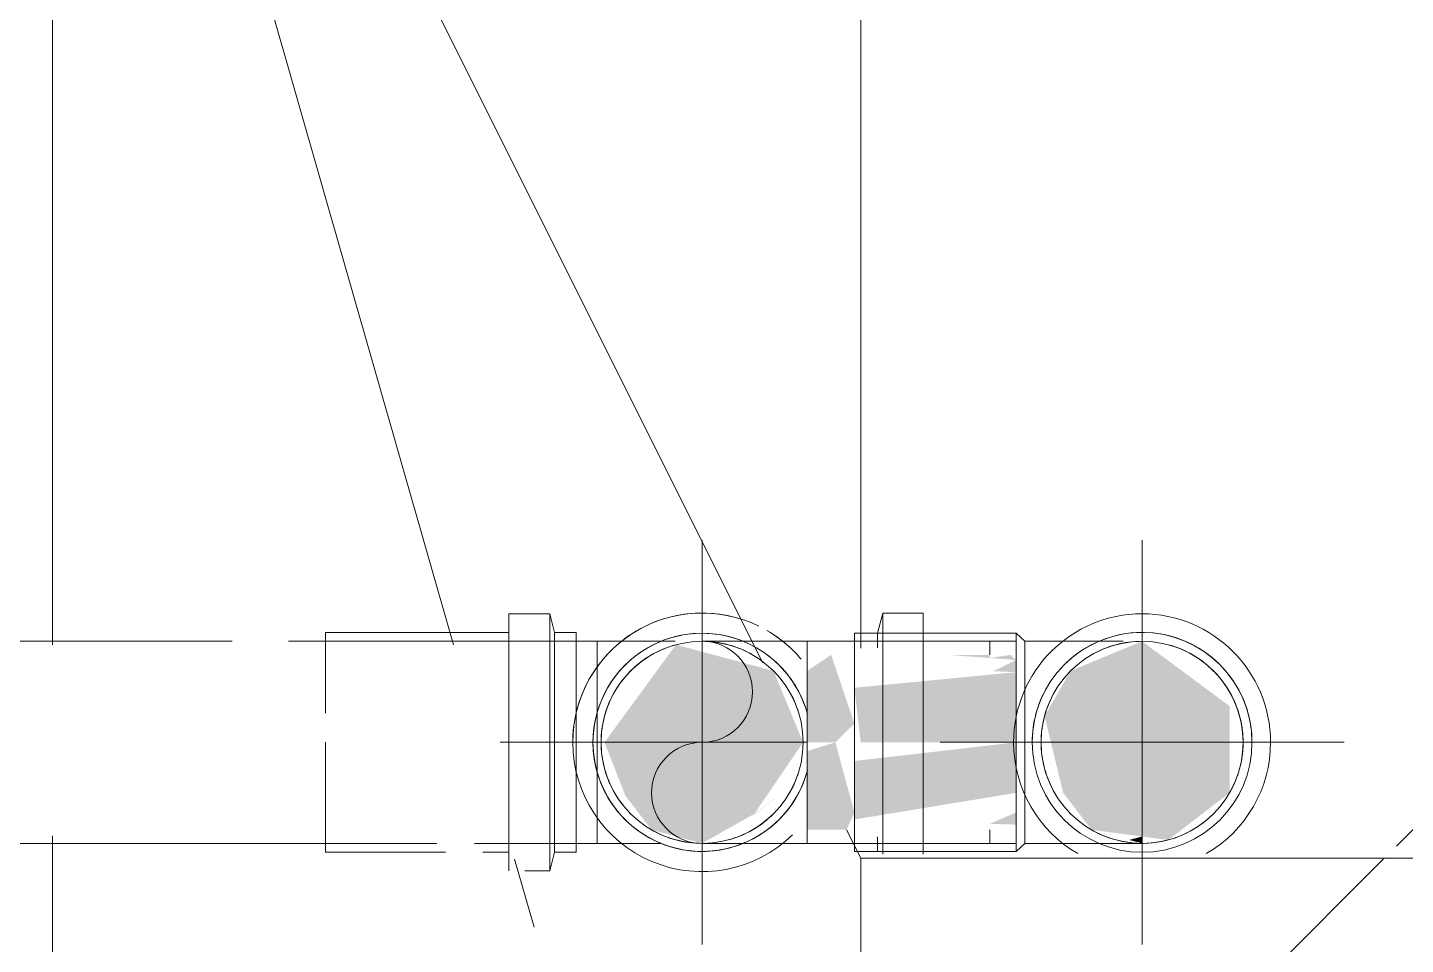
# Model space of a CAD drawing. Header units: metres. Extents: x 1 to 114, y -6 to 62.
# Drawn here: x 59.4067 to 59.7477, y 0.2787 to 0.5056 of the extents above; entities that cross this region are included whole.
import ezdxf

# ---------------------------------------------------------------- set-up
doc = ezdxf.new("R2010")
doc.units = ezdxf.units.M
for name, color, linetype, lineweight in [('A-COLS', 7, 'Continuous', 5), ('A-DETL-GENF', 7, 'Continuous', 5), ('ARQ-PAR', 7, 'Continuous', 5), ('KIRYA - PISO', 7, 'Continuous', 5), ('M-PIPE-PATT', 7, 'Continuous', 5), ('P-PIPE', 7, 'Continuous', 5), ('P-PIPE-CNTR', 7, 'Continuous', 5), ('S-BEAM', 7, 'Continuous', 5), ('S-FNDN', 7, 'Continuous', 5)]:
    doc.layers.add(name, color=color, linetype=linetype, lineweight=lineweight)
doc.layers.add('ARQ_1100_BASE_TÉRREO_GARAGEM_dwg', color=7, linetype='Continuous', lineweight=5, true_color=0x767676)
pattern_1 = [(0, (-4539.02, -1079.475), (0, 0.635), []), (90, (-4539.02, -1079.475), (-0.635, 4e-17), [])]
pattern_2 = [(45, (18.43023, 0), (-0.1767767, 0.1767767), [])]

# ---------------------------------------------------------------- blocks, each defined once
blk = doc.blocks.new('IFC_ifc-1-PLANTA BAIXA GERAL')
at = {"layer": 'A-COLS', "lineweight": 9}
for p, q in [((41.33262, 0.3), (41.18262, 0.3)), ((41.18262, 0.3), (41.18262, 0))]:
    blk.add_line(p, q, dxfattribs=at)
at = {"layer": 'S-BEAM', "lineweight": 9}
blk.add_line((41.18262, 2.28265), (41.18262, 0.35196), dxfattribs=at)
at = {"layer": 'S-FNDN', "lineweight": 9}
for p, q in [((40.98262, 0.62863), (40.98262, 0.35284)), ((40.98262, 0.35284), (40.98262, 0.62863)), ((41.0187, 0.57373), (41.08181, 0.35284)), ((41.04823, 0.56877), (41.15843, 0.34837)), ((41.1791, 0.30704), (41.18262, 0.3)), ((40.98262, 0.30554), (40.98262, 0.2)), ((40.98262, 0.2), (40.98262, 0.30554)), ((41.09695, 0.29982), (41.10178, 0.28293))]:
    blk.add_line(p, q, dxfattribs=at)
blk = doc.blocks.new('Joelho 45_90 - Serie Normal - Esgoto - MEP - Tigre - Standard-4204338-PLANTA BAIXA GERAL')
at = {"layer": 'P-PIPE'}
for p, q in [((41.11736, 0.35369), (41.11216, 0.35369)), ((41.11216, 0.35369), (41.11216, 0.32869)), ((41.11736, 0.32869), (41.11736, 0.35369)), ((41.11736, 0.35369), (41.11736, 0.32869)), ((41.11216, 0.32869), (41.11216, 0.30369)), ((41.11736, 0.30369), (41.11736, 0.32869)), ((41.11736, 0.32869), (41.11736, 0.30369)), ((41.11216, 0.30369), (41.11736, 0.30369))]:
    blk.add_line(p, q, dxfattribs=at)
at = {"layer": 'P-PIPE', "flags": 128}
for points in [[(41.11736, 0.35369), (41.1184, 0.35369), (41.11944, 0.35369), (41.12047, 0.35369), (41.1215, 0.35369), (41.12253, 0.35369), (41.12354, 0.35369), (41.12455, 0.35369), (41.12554, 0.35369), (41.12652, 0.35369), (41.12749, 0.35369), (41.12844, 0.35369), (41.12937, 0.35369), (41.13028, 0.35369), (41.13117, 0.35369), (41.13204, 0.35369), (41.13289, 0.35369), (41.13371, 0.35369), (41.13451, 0.35369), (41.13527, 0.35369), (41.13601, 0.35369), (41.13672, 0.35369)], [(41.15027, 0.35272), (41.15123, 0.35242), (41.15217, 0.35209), (41.1531, 0.35172), (41.15401, 0.35131), (41.15491, 0.35087)], [(41.16639, 0.31896), (41.16598, 0.31804), (41.16554, 0.31715)], [(41.15929, 0.30942), (41.15851, 0.3088), (41.1577, 0.30821), (41.15687, 0.30765), (41.15602, 0.30713), (41.15515, 0.30664), (41.15425, 0.30619), (41.15335, 0.30577), (41.15242, 0.30539)], [(41.13311, 0.30369), (41.13227, 0.30369), (41.13141, 0.30369), (41.13052, 0.30369), (41.12962, 0.30369), (41.12869, 0.30369), (41.12775, 0.30369), (41.12678, 0.30369), (41.12581, 0.30369), (41.12482, 0.30369), (41.12381, 0.30369), (41.1228, 0.30369), (41.12178, 0.30369), (41.12075, 0.30369), (41.11972, 0.30369), (41.11868, 0.30369), (41.11764, 0.30369), (41.11736, 0.30369)]]:
    blk.add_lwpolyline(points, dxfattribs=at)
at = {"layer": 'P-PIPE'}
for radius, start, end in [(0.032, 75, 180), (0.032, 64.0387, 180), (0.027, 60, 180), (0.027, 60, 180), (0.027, 60, 180), (0.032, 45, 60), (0.032, 40, 60), (0.025, 105, 135), (0.025, 105, 135), (0.025, 60, 90), (0.025, 60, 90), (0.025, 120, 180), (0.027, 18, 54), (0.027, 20, 40), (0.025, 150, 180), (0.025, 150, 180), (0.025, 15, 30), (0.025, 15, 30), (0.027, 15, 30), (0.027, 15, 30), (0.032, 180, 314.398), (0.027, 180, 225), (0.027, 180, 320), (0.027, 180, 320), (0.027, 180, 225), (0.025, 180, 210), (0.025, 180, 210), (0.027, 240, 345), (0.027, 240, 345), (0.025, 330, 345), (0.025, 330, 345), (0.025, 200, 220), (0.027, 321.9973, 340), (0.025, 285, 315), (0.025, 285, 315), (0.025, 240, 270), (0.025, 240, 260), (0.025, 240, 270)]:
    blk.add_arc((41.14336, 0.32869), radius, start, end, dxfattribs=at)
blk = doc.blocks.new('Joelho 45_90 - Serie Normal - Esgoto - MEP - Tigre - Standard-4204229-PLANTA BAIXA GERAL')
at = {"layer": 'P-PIPE', "true_color": 0xe06060}
h = blk.add_hatch(color=13, dxfattribs=at)
h.paths.add_polyline_path([(41.17636, 0.32869), (41.18106, 0.33331), (41.17531, 0.35034), (41.16936, 0.34637), (41.16936, 0.32869)])
h.paths.add_polyline_path([(41.21456, 0.34955), (41.21456, 0.35034), (41.20405, 0.35034)])
blk.add_hatch(color=13, dxfattribs=at).paths.add_polyline_path([(41.1791, 0.30704), (41.18106, 0.31133), (41.17636, 0.32869), (41.16936, 0.32651), (41.16936, 0.30704), (41.17742, 0.30704)])
at = {"layer": 'P-PIPE'}
for p, q in [((41.21456, 0.35369), (41.16936, 0.35369)), ((41.16936, 0.35369), (41.16936, 0.32869)), ((41.16936, 0.32869), (41.16936, 0.35369)), ((41.21456, 0.35034), (41.21456, 0.35369)), ((41.16936, 0.32869), (41.16936, 0.30369)), ((41.16936, 0.30369), (41.16936, 0.32869)), ((41.21456, 0.30369), (41.21456, 0.30704)), ((41.16936, 0.30369), (41.21456, 0.30369))]:
    blk.add_line(p, q, dxfattribs=at)
at = {"layer": 'P-PIPE', "flags": 128}
for points in [[(41.16936, 0.35369), (41.16832, 0.35369), (41.16728, 0.35369), (41.16625, 0.35369), (41.16522, 0.35369), (41.1642, 0.35369), (41.16318, 0.35369), (41.16218, 0.35369), (41.16118, 0.35369), (41.1602, 0.35369), (41.15924, 0.35369), (41.15829, 0.35369), (41.15736, 0.35369), (41.15644, 0.35369), (41.15555, 0.35369), (41.15468, 0.35369), (41.15384, 0.35369), (41.15301, 0.35369), (41.15222, 0.35369), (41.15145, 0.35369), (41.15071, 0.35369), (41.15, 0.35369), (41.14932, 0.35369), (41.14868, 0.35369), (41.14806, 0.35369), (41.14748, 0.35369), (41.14694, 0.35369), (41.14643, 0.35369), (41.14596, 0.35369), (41.14553, 0.35369), (41.14513, 0.35369), (41.14477, 0.35369), (41.14445, 0.35369), (41.14418, 0.35369), (41.14394, 0.35369), (41.14374, 0.35369), (41.14358, 0.35369), (41.14347, 0.35369), (41.1434, 0.35369), (41.14336, 0.35369)], [(41.14336, 0.30369), (41.14338, 0.30369), (41.14345, 0.30369), (41.14355, 0.30369), (41.14369, 0.30369), (41.14388, 0.30369), (41.14411, 0.30369), (41.14437, 0.30369), (41.14468, 0.30369), (41.14503, 0.30369), (41.14541, 0.30369), (41.14584, 0.30369), (41.1463, 0.30369), (41.1468, 0.30369), (41.14733, 0.30369), (41.1479, 0.30369), (41.14851, 0.30369), (41.14915, 0.30369), (41.14982, 0.30369), (41.15052, 0.30369), (41.15125, 0.30369), (41.15201, 0.30369), (41.1528, 0.30369), (41.15361, 0.30369), (41.15445, 0.30369), (41.15531, 0.30369), (41.1562, 0.30369), (41.15711, 0.30369), (41.15803, 0.30369), (41.15898, 0.30369), (41.15994, 0.30369), (41.16092, 0.30369), (41.16191, 0.30369), (41.16291, 0.30369), (41.16392, 0.30369), (41.16494, 0.30369), (41.16597, 0.30369), (41.167, 0.30369), (41.16804, 0.30369), (41.16908, 0.30369), (41.16936, 0.30369)]]:
    blk.add_lwpolyline(points, dxfattribs=at)
at = {"layer": 'P-PIPE'}
for radius, start, end in [(0.032, 75, 180), (0.027, 60, 180), (0.027, 20, 180), (0.027, 60, 180), (0.032, 45, 60), (0.032, 40, 60), (0.025, 360, 180), (0.025, 360, 180), (0.025, 105, 135), (0.025, 60, 90), (0.027, 18, 54), (0.025, 150, 180), (0.025, 15, 30), (0.027, 15, 30), (0.027, 15, 30), (0.027, 180, 225), (0.027, 180, 340), (0.027, 180, 225), (0.027, 180, 320), (0.025, 180, 210), (0.025, 180, 360), (0.025, 180, 0), (0.027, 240, 345), (0.027, 240, 345), (0.025, 330, 345), (0.027, 322.014, 340), (0.025, 285, 315), (0.025, 240, 270)]:
    blk.add_arc((41.14336, 0.32869), radius, start, end, dxfattribs=at)
blk = doc.blocks.new('Joelho 45_90 - Serie Normal - Esgoto - MEP - Tigre - Standard-V21-PLANTA BAIXA GERAL')
at = {"layer": 'P-PIPE', "true_color": 0xe06060}
h = blk.add_hatch(color=13, dxfattribs=at)
h.paths.add_polyline_path([(41.22106, 0.34605), (41.22106, 0.34906), (41.21545, 0.34629)])
h.paths.add_polyline_path([(41.22106, 0.34906), (41.21975, 0.35034), (41.21456, 0.34955)])
for points in [[(41.22106, 0.32869), (41.22106, 0.34605), (41.18106, 0.34219), (41.18262, 0.32869), (41.21456, 0.32869)], [(41.18106, 0.3096), (41.22106, 0.31619), (41.22106, 0.32869), (41.18106, 0.32407), (41.18106, 0.31101)], [(41.22106, 0.30832), (41.22106, 0.31133), (41.21456, 0.30853)], [(41.25226, 0.30369), (41.25226, 0.30539), (41.24908, 0.30454)]]:
    blk.add_hatch(color=13, dxfattribs=at).paths.add_polyline_path(points)
at = {"layer": 'P-PIPE'}
for p, q in [((41.18806, 0.36069), (41.18676, 0.35569)), ((41.19806, 0.36069), (41.18806, 0.36069)), ((41.18806, 0.32869), (41.18806, 0.36069)), ((41.19806, 0.32869), (41.19806, 0.36069)), ((41.22106, 0.35569), (41.18106, 0.35569)), ((41.18106, 0.35569), (41.18106, 0.32869)), ((41.18676, 0.35569), (41.18676, 0.35207)), ((41.19806, 0.35569), (41.19806, 0.34778)), ((41.22326, 0.35369), (41.22106, 0.35569)), ((41.22106, 0.35569), (41.22106, 0.32869)), ((41.18106, 0.35284), (41.18106, 0.35369)), ((41.22106, 0.35034), (41.22106, 0.35369)), ((41.22626, 0.35369), (41.22326, 0.35369)), ((41.22326, 0.35369), (41.22326, 0.32869)), ((41.19806, 0.33568), (41.19806, 0.32869)), ((41.18106, 0.32869), (41.18106, 0.30169)), ((41.18806, 0.30098), (41.18806, 0.32869)), ((41.19806, 0.32869), (41.19806, 0.32269)), ((41.19806, 0.30098), (41.19806, 0.32869)), ((41.22106, 0.32869), (41.22106, 0.30169)), ((41.22326, 0.32869), (41.22326, 0.30369)), ((41.19806, 0.3096), (41.19806, 0.30169)), ((41.22106, 0.30369), (41.22106, 0.30704)), ((41.18106, 0.30369), (41.18106, 0.30454)), ((41.18676, 0.30531), (41.18676, 0.30169)), ((41.19806, 0.30098), (41.19806, 0.30606)), ((41.22106, 0.30169), (41.22326, 0.30369)), ((41.22326, 0.30369), (41.22626, 0.30369)), ((41.18106, 0.30169), (41.22106, 0.30169))]:
    blk.add_line(p, q, dxfattribs=at)
at = {"layer": 'P-PIPE', "flags": 128}
for points in [[(41.22626, 0.35369), (41.2273, 0.35369), (41.22833, 0.35369), (41.22937, 0.35369), (41.2304, 0.35369), (41.23142, 0.35369), (41.23244, 0.35369), (41.23344, 0.35369), (41.23443, 0.35369), (41.23541, 0.35369), (41.23638, 0.35369), (41.23733, 0.35369), (41.23826, 0.35369), (41.23917, 0.35369), (41.24007, 0.35369), (41.24094, 0.35369), (41.24178, 0.35369), (41.2426, 0.35369), (41.2434, 0.35369), (41.24417, 0.35369), (41.24491, 0.35369), (41.24562, 0.35369), (41.24629, 0.35369), (41.24694, 0.35369), (41.24755, 0.35369)], [(41.26199, 0.35172), (41.2629, 0.35131), (41.2638, 0.35087), (41.26468, 0.35039), (41.26554, 0.34987), (41.26637, 0.34932), (41.26719, 0.34874), (41.26798, 0.34813), (41.26874, 0.34749), (41.26948, 0.34681), (41.27019, 0.34611), (41.27087, 0.34538), (41.27152, 0.34462), (41.27215, 0.34384), (41.27274, 0.34303), (41.27329, 0.3422), (41.27382, 0.34135), (41.2743, 0.34047), (41.27476, 0.33958), (41.27518, 0.33867), (41.27556, 0.33775)], [(41.27647, 0.3349), (41.2767, 0.33392), (41.27689, 0.33294), (41.27704, 0.33195), (41.27715, 0.33096), (41.27722, 0.32996), (41.27725, 0.32896), (41.27726, 0.32869)], [(41.27726, 0.32869), (41.27724, 0.32769), (41.27718, 0.32669), (41.27708, 0.3257), (41.27694, 0.32471), (41.27676, 0.32372), (41.27654, 0.32275)], [(41.26967, 0.31076), (41.26894, 0.31007), (41.26818, 0.30942), (41.2674, 0.3088), (41.26659, 0.30821), (41.26576, 0.30765)], [(41.25226, 0.30369), (41.25223, 0.30369), (41.25217, 0.30369), (41.25207, 0.30369), (41.25192, 0.30369), (41.25174, 0.30369), (41.25151, 0.30369), (41.25124, 0.30369), (41.25094, 0.30369), (41.25059, 0.30369), (41.2502, 0.30369), (41.24978, 0.30369), (41.24932, 0.30369), (41.24882, 0.30369), (41.24828, 0.30369), (41.24771, 0.30369), (41.24711, 0.30369), (41.24647, 0.30369), (41.2458, 0.30369), (41.2451, 0.30369), (41.24437, 0.30369), (41.24361, 0.30369), (41.24282, 0.30369), (41.24201, 0.30369), (41.24117, 0.30369), (41.2403, 0.30369), (41.23942, 0.30369), (41.23851, 0.30369), (41.23758, 0.30369), (41.23664, 0.30369), (41.23568, 0.30369), (41.2347, 0.30369), (41.23371, 0.30369), (41.23271, 0.30369), (41.2317, 0.30369), (41.23067, 0.30369), (41.22965, 0.30369), (41.22861, 0.30369), (41.22758, 0.30369), (41.22654, 0.30369), (41.22626, 0.30369)], [(41.25846, 0.30447), (41.25749, 0.30424), (41.2565, 0.30405), (41.25552, 0.3039), (41.25452, 0.30379), (41.25353, 0.30372), (41.25253, 0.30369), (41.25226, 0.30369)]]:
    blk.add_lwpolyline(points, dxfattribs=at)
at = {"layer": 'P-PIPE'}
for start, end in [(90, 120), (90, 120), (90, 120), (60, 75), (360, 75), (60, 75), (150, 180), (150, 180), (150, 180), (0, 30), (360, 30), (180, 210), (180, 210), (180, 210), (330, 0), (330, 360), (330, 360), (240, 300), (240, 300), (240, 300)]:
    blk.add_arc((41.25226, 0.32869), 0.025, start, end, dxfattribs=at)
blk = doc.blocks.new('Luva Simples para Conexão - Serie Normal - Esgoto - MEP - Tigre - Standard-V22-PLANTA BAIXA GERAL')
at = {"layer": 'P-PIPE'}
for radius, start, end in [(0.0318, 360, 180), (0.0318, 360, 180), (0.0272, 0, 180), (0.0272, 0, 135), (0.0272, 360, 135), (0.0272, 0, 135), (0.025, 90, 120), (0.025, 90, 120), (0.025, 0, 75), (0.025, 360, 75), (0.0272, 150, 180), (0.0272, 150, 180), (0.0272, 150, 180), (0.025, 150, 180), (0.025, 150, 180), (0.0318, 180, 240), (0.0318, 180, 240), (0.0272, 180, 0), (0.0272, 180, 360), (0.0272, 180, 0), (0.0272, 180, 0), (0.025, 180, 210), (0.025, 180, 210), (0.0318, 300, 360), (0.0318, 300, 360), (0.025, 330, 0), (0.025, 330, 360), (0.025, 240, 300), (0.025, 240, 300)]:
    blk.add_arc((41.25226, 0.32869), radius, start, end, dxfattribs=at)
blk = doc.blocks.new('Luva Simples para Conexão - Serie Normal - Esgoto - MEP - Tigre - Standard-V23-PLANTA BAIXA GERAL')
at = {"layer": 'P-PIPE'}
for p, q in [((41.10566, 0.36049), (41.09556, 0.36049)), ((41.09556, 0.36049), (41.09556, 0.32869)), ((41.10686, 0.35589), (41.10566, 0.36049)), ((41.10566, 0.36049), (41.10566, 0.32869)), ((41.09556, 0.35589), (41.05016, 0.35589)), ((41.05016, 0.35589), (41.05016, 0.33589)), ((41.09556, 0.32869), (41.09556, 0.35589)), ((41.11216, 0.35589), (41.10686, 0.35589)), ((41.10686, 0.32869), (41.10686, 0.35589)), ((41.11216, 0.32869), (41.11216, 0.35589)), ((41.05016, 0.35284), (41.05016, 0.35369)), ((41.11216, 0.35369), (41.11216, 0.32869)), ((41.05016, 0.32869), (41.05016, 0.30149)), ((41.09556, 0.32869), (41.09556, 0.29689)), ((41.09556, 0.30149), (41.09556, 0.32869)), ((41.10566, 0.32869), (41.10566, 0.29689)), ((41.10686, 0.30149), (41.10686, 0.32869)), ((41.11216, 0.30149), (41.11216, 0.32869)), ((41.11216, 0.32869), (41.11216, 0.30369)), ((41.05016, 0.30369), (41.05016, 0.30454)), ((41.05016, 0.30149), (41.0799, 0.30149)), ((41.08908, 0.30149), (41.09552, 0.30149)), ((41.10566, 0.29689), (41.10686, 0.30149)), ((41.10686, 0.30149), (41.11216, 0.30149)), ((41.09947, 0.29689), (41.10566, 0.29689))]:
    blk.add_line(p, q, dxfattribs=at)
blk = doc.blocks.new('ARQ_1100_BASE_TÉRREO_GARAGEM_dwg-4178582-PLANTA BAIXA GERAL')
at = {"layer": 'KIRYA - PISO', "true_color": 0xaaaaaa}
h = blk.add_hatch(dxfattribs=at)
h.set_pattern_fill('FP_5', color=253, style=0, pattern_type=2)
h.set_pattern_definition(pattern_1)
h.paths.add_polyline_path([(40.75533, 0.2), (40.98262, 0.2), (40.98262, 0.30369), (40.78653, 0.30704), (40.78653, 0.35369), (40.98262, 0.35369), (40.98262, 0.73356), (41.01262, 0.73356), (41.01262, 1.14472), (40.78033, 1.13999), (40.78033, 0.75921), (40.78033, 0.75518), (40.77601, 0.35989), (40.73033, 0.35989), (40.73033, 1.14673), (39.68262, 1.14673), (39.68262, 0.7), (39.88262, 0.7), (39.88262, 0.2), (40.75461, 0.2)])
h.paths.add_polyline_path([(41.17647, 0.7), (41.18262, 0.7), (41.18262, 0.76604), (41.16516, 0.75922), (41.12516, 0.75922), (41.12519, 0.80643), (41.12519, 0.80628), (41.18262, 0.80628), (41.18262, 1.14673), (41.05262, 1.14472), (41.05262, 0.73356), (41.08512, 0.73106), (41.08512, 0.7), (41.16516, 0.7)])
h.paths.add_polyline_path([(41.04133, 0.72147), (41.03779, 0.72465), (41.03836, 0.72147)])
h.paths.add_polyline_path([(40.29027, 1.15673), (40.73033, 1.15673), (40.72773, 1.32421), (40.68836, 1.33477), (40.64665, 1.3556), (40.59431, 1.39858), (40.57253, 1.42925), (40.55964, 1.4538), (40.54896, 1.4971), (40.54897, 1.54172), (40.55963, 1.58501), (40.59517, 1.64122), (40.62601, 1.66899), (40.66431, 1.68993), (40.68833, 1.69904), (40.73033, 1.70414), (40.73368, 1.80272), (40.78033, 1.80272), (40.78033, 1.70442), (40.83377, 1.70442), (40.83079, 1.86), (40.78125, 1.81536), (40.752, 1.84951), (40.80249, 1.9), (40.73262, 1.9), (40.73262, 2.7), (39.84761, 2.7), (39.84759, 2.10015), (39.80759, 2.10015), (39.80759, 2.7), (39.68262, 2.7), (39.68262, 1.15673), (39.93361, 1.15673)])
h.paths.add_polyline_path([(41.08787, 1.15673), (41.18262, 1.15673), (41.18262, 1.9), (41.17404, 1.9), (41.16995, 1.22353), (41.13404, 1.22377), (41.12959, 1.30013), (41.06919, 1.30321), (41.05762, 1.30794), (41.0583, 1.25522), (41.08787, 1.25522), (41.08787, 1.21729), (41.13024, 1.21412), (41.12709, 1.18265), (41.08787, 1.18265), (41.08787, 1.17497)])
h.paths.add_polyline_path([(40.97737, 1.15673), (40.97737, 1.25522), (41.00762, 1.25897), (41.00762, 1.31397), (40.78033, 1.31397), (40.78033, 1.15673)])
h.paths.add_polyline_path([(41.07592, 1.15673), (41.07486, 1.15997), (41.07548, 1.15673)])
h.paths.add_polyline_path([(40.98761, 1.15673), (40.99063, 1.16046), (40.9883, 1.15774)])
h.paths.add_polyline_path([(40.98862, 1.2233), (40.98735, 1.23115), (40.98843, 1.2243)])
h.paths.add_polyline_path([(40.99565, 1.23284), (40.99758, 1.23587), (40.99353, 1.23571)])
h.paths.add_polyline_path([(41.00752, 1.24319), (40.99973, 1.24527), (41.00724, 1.24326)])
h.paths.add_polyline_path([(40.66171, 1.34051), (40.62706, 1.36617), (40.64665, 1.35207), (40.65996, 1.34186)])
h.paths.add_polyline_path([(41.0336, 1.68597), (41.05741, 1.68805), (41.0822, 1.69953), (41.10544, 1.69981), (41.13404, 1.70444), (41.12959, 1.9), (40.93249, 1.9), (40.92952, 1.78915), (40.92472, 1.78913), (40.92472, 1.70443), (40.93946, 1.70713), (40.97095, 1.7348), (41.00833, 1.70444), (41.03569, 1.70444), (41.0336, 1.69104)])
h.paths.add_polyline_path([(40.94171, 1.71143), (40.92472, 1.74639), (40.93187, 1.77143), (40.96256, 1.73213), (40.94214, 1.71187)])
h = blk.add_hatch(dxfattribs=at)
h.set_pattern_fill('FP_5', color=253, style=0, pattern_type=2)
h.set_pattern_definition(pattern_1)
h.paths.add_polyline_path([(40.98262, 0.30369), (41.11216, 0.30946), (41.11216, 0.35369), (40.78653, 0.35034), (40.78653, 0.30369), (40.83551, 0.30369)])
h.paths.add_polyline_path([(40.80313, 0.30513), (40.80313, 0.35225), (40.84853, 0.34792), (40.84853, 0.30513), (40.81476, 0.30513)])
h.paths.add_polyline_path([(41.09544, 0.30513), (41.05016, 0.30946), (41.05196, 0.35225), (41.09556, 0.34657), (41.09556, 0.30513)])
h.paths.add_polyline_path([(40.73195, 0.35989), (40.73465, 0.35989), (40.73765, 0.39989), (40.77871, 0.39989), (40.78033, 0.48058), (40.77698, 0.75589), (40.78033, 0.76299), (40.77518, 1.14673), (40.73033, 1.14673), (40.73118, 0.35989)])
h.paths.add_polyline_path([(40.73033, 1.15673), (40.78033, 1.15673), (40.77564, 1.31397), (40.75377, 1.31962), (40.74886, 1.32143), (40.73033, 1.32078), (40.73033, 1.29449)])
h.paths.add_polyline_path([(40.73033, 1.70414), (40.78033, 1.70778), (40.77457, 1.80272), (40.73033, 1.80272), (40.73033, 1.71497)])
h.paths.add_polyline_path([(40.74173, 1.74072), (40.73178, 1.742), (40.7361, 1.78612), (40.77889, 1.78612), (40.77457, 1.74072), (40.74261, 1.74072)])
h.paths.add_polyline_path([(40.7837, 1.81291), (40.84577, 1.88212), (40.82478, 1.9), (40.80249, 1.9), (40.78141, 1.87177), (40.80811, 1.83882), (40.78193, 1.81467)])
h = blk.add_hatch(dxfattribs=at)
h.set_pattern_fill('FP_5', color=253, style=0, pattern_type=2)
h.set_pattern_definition(pattern_1)
h.paths.add_polyline_path([(40.80313, 0.30513), (40.84853, 0.31026), (40.84853, 0.35225), (40.80313, 0.34792), (40.80313, 0.30691)])
h.paths.add_polyline_path([(41.09556, 0.30513), (41.09556, 0.35225), (41.05016, 0.34713), (41.05016, 0.30513), (41.09544, 0.30513)])
h.paths.add_polyline_path([(40.76152, 1.74072), (40.77889, 1.74072), (40.77457, 1.78612), (40.73178, 1.78612), (40.73748, 1.74072), (40.75533, 1.74072)])
h.paths.add_polyline_path([(40.93026, 1.79808), (40.93145, 1.79811), (40.92591, 1.88204), (40.84805, 1.87726), (40.83079, 1.86), (40.8355, 1.81623), (40.85565, 1.81161), (40.86084, 1.80531), (40.86747, 1.81132), (40.87341, 1.80915), (40.88261, 1.81361), (40.88999, 1.80536), (40.89775, 1.80961), (40.89951, 1.80533), (40.91077, 1.81402), (40.91836, 1.80883), (40.92729, 1.81627), (40.93026, 1.81615)])
h = blk.add_hatch(dxfattribs=at)
h.set_pattern_fill('FP_5', color=253, style=0, pattern_type=2)
h.set_pattern_definition(pattern_1)
h.paths.add_polyline_path([(40.98262, 0.2), (41.18262, 0.2), (41.17742, 0.30704), (41.16936, 0.31101), (41.17121, 0.35034), (41.18262, 0.35369), (41.18262, 0.56609), (41.16516, 0.55928), (41.12518, 0.55928), (41.12519, 0.60571), (41.18262, 0.60675), (41.18262, 0.66889), (41.08512, 0.67691), (41.08074, 0.62856), (40.98262, 0.62856), (40.98262, 0.35369), (41.11216, 0.35034), (41.11216, 0.30369), (40.98262, 0.3)])
h.paths.add_polyline_path([(39.74928, 0.2), (39.88262, 0.2), (39.88262, 0.7), (39.68262, 0.7), (39.68262, 0.2)])
h.paths.add_polyline_path([(41.14336, 0.30369), (41.12411, 0.3148), (41.11921, 0.32222), (41.12354, 0.34119), (41.13114, 0.34709), (41.14336, 0.35369), (41.16516, 0.34064), (41.16501, 0.31972), (41.14983, 0.30454)])
h.paths.add_polyline_path([(41.08512, 0.68522), (41.18262, 0.69323), (41.18083, 0.7), (41.08512, 0.7), (41.08512, 0.69323)])
at = {"layer": 'ARQ-PAR', "color": 253, "true_color": 0xaaaaaa}
blk.add_line((41.18262, 2.28265), (41.18262, 0.35196), dxfattribs=at)

msp = doc.modelspace()

# ---------------------------------------------------------------- hatches: boundary and pattern name
at = {"layer": 'A-DETL-GENF', "true_color": 0xffffff}
h = msp.add_hatch(dxfattribs=at)
h.set_pattern_fill('FP_8', style=0, pattern_type=2)
h.set_pattern_definition(pattern_2)
h.paths.add_polyline_path([(60.96478, 0), (62.36285, 0), (62.36285, 0.2), (59.76285, 0.2), (59.76285, 0)])
h.paths.add_polyline_path([(57.96285, 0), (57.96285, 0.2), (52.61285, 0.2), (52.61285, 0), (56.47622, 0)])
h.paths.add_polyline_path([(58.11285, 0), (59.61285, 0), (59.61285, 0.2), (58.11285, 0.2), (58.11285, 0.14825)])
h.paths.add_polyline_path([(59.62978, 2.31412), (59.62564, 2.29997), (59.62978, 2.31181)])
h.paths.add_polyline_path([(59.66999, 0.3), (59.76285, 0.30369), (59.76285, 3.17), (59.61285, 3.17), (59.61285, 2.85), (58.11285, 2.85), (58.11285, 3.17), (57.96285, 3.17), (57.96285, 0.3), (58.11285, 0.3), (58.11285, 2.7), (59.61285, 2.7), (59.61285, 2.31729), (59.66206, 2.31412), (59.66723, 2.2948), (59.65309, 2.28066), (59.63556, 2.28273), (59.62754, 2.28265), (59.61285, 2.28265), (59.61285, 0.35196), (59.65129, 0.34605), (59.65129, 0.30704), (59.61285, 0.30454), (59.61285, 0.3), (59.65834, 0.3)])
h.paths.add_polyline_path([(62.51285, 0.3), (62.51285, 3.32), (62.36285, 3.32), (62.36285, 0.3), (62.46097, 0.3)])
h.paths.add_polyline_path([(52.46285, 0.3), (52.61285, 0.3), (52.61285, 3.32), (52.46285, 3.32), (52.46285, 1.50772)])
h.paths.add_polyline_path([(59.68249, 0.30369), (59.66481, 0.31379), (59.65834, 0.32869), (59.65834, 0.33516), (59.66999, 0.35034), (59.69146, 0.35034), (59.70664, 0.33516), (59.70414, 0.31619), (59.68567, 0.30454)])
h.paths.add_polyline_path([(59.24456, 3.32), (59.61285, 3.32), (59.61285, 3.47), (58.11285, 3.47), (58.11285, 3.32)])
h.paths.add_polyline_path([(53.48384, 3.32), (57.96285, 3.32), (57.96285, 3.47), (52.76285, 3.47), (52.76285, 3.32)])
h.paths.add_polyline_path([(59.76285, 3.32), (62.21285, 3.32), (62.21285, 3.47), (59.76285, 3.47)])
h.paths.add_polyline_path([(52.46285, 3.47), (52.61285, 3.47), (52.61285, 4.67), (52.46285, 4.67), (52.46285, 3.67)])
h.paths.add_polyline_path([(62.36285, 3.47), (62.51285, 3.47), (62.51285, 4.67), (62.36285, 4.67), (62.36285, 3.67)])
h.paths.add_polyline_path([(57.9724, 4.77), (59.86285, 4.77), (59.86285, 4.92), (55.21285, 4.92), (55.21285, 4.77), (56.47622, 4.77)])
h.paths.add_polyline_path([(52.76285, 4.77), (54.91285, 4.77), (54.91285, 4.92), (52.71285, 4.92), (52.71285, 4.77), (52.76253, 4.77)])
h.paths.add_polyline_path([(62.20645, 4.77), (62.26285, 4.77), (62.26285, 4.92), (60.16285, 4.92), (60.16285, 4.77)])
h = msp.add_hatch(dxfattribs=at)
h.set_pattern_fill('FP_8', style=0, pattern_type=2)
h.set_pattern_definition(pattern_2)
h.paths.add_polyline_path([(62.46097, 0), (62.51285, 0), (62.51285, 0.3), (62.36285, 0.3), (62.36285, 0)])
h.paths.add_polyline_path([(52.46285, 0), (52.61285, 0), (52.61285, 0.3), (52.46285, 0.3), (52.46285, 0.2)])
h.paths.add_polyline_path([(57.96285, 0), (58.11285, 0), (58.11285, 0.3), (57.96285, 0.3)])
h.paths.add_polyline_path([(59.76285, 0), (59.76285, 0.3), (59.61285, 0.3), (59.61285, 0)])
h.paths.add_polyline_path([(59.61285, 3.17), (59.76285, 3.17), (59.76285, 3.47), (59.61285, 3.47)])
h.paths.add_polyline_path([(57.96285, 3.17), (58.11285, 3.17), (58.11285, 3.47), (57.96285, 3.47)])
h.paths.add_polyline_path([(62.51285, 3.32), (62.51285, 3.47), (62.21285, 3.47), (62.21285, 3.32), (62.46097, 3.32)])
h.paths.add_polyline_path([(52.71285, 3.32), (52.76285, 3.32), (52.76253, 3.47), (52.46285, 3.47), (52.46285, 3.32), (52.61285, 3.32)])
h.paths.add_polyline_path([(52.71285, 4.67), (52.71285, 4.92), (52.46285, 4.92), (52.46285, 4.67), (52.61285, 4.67)])
h.paths.add_polyline_path([(62.51285, 4.67), (62.51285, 4.92), (62.26285, 4.92), (62.26285, 4.67), (62.46097, 4.67)])
h.paths.add_polyline_path([(59.96284, 4.77), (60.16285, 4.77), (60.16285, 4.92), (59.86285, 4.92), (59.86285, 4.77)])
h.paths.add_polyline_path([(55.21285, 4.77), (55.21285, 4.92), (54.91285, 4.92), (54.91285, 4.77)])
at = {"layer": 'M-PIPE-PATT', "true_color": 0x400080}
msp.add_hatch(color=196, dxfattribs=at).paths.add_polyline_path([(59.58582, 0.3103), (59.59342, 0.31619), (59.58654, 0.31101)])
at = {"layer": 'P-PIPE', "true_color": 0x400080}
for points in [[(59.57359, 0.30369), (59.58654, 0.31101), (59.59859, 0.32869), (59.59127, 0.34637), (59.56712, 0.35284), (59.54945, 0.32869), (59.55462, 0.31547), (59.56109, 0.30704)], [(59.68896, 0.30454), (59.70414, 0.31619), (59.70414, 0.33766), (59.68249, 0.35369), (59.66481, 0.34637), (59.65834, 0.33516), (59.66297, 0.31619), (59.66999, 0.30704), (59.68249, 0.30539)]]:
    msp.add_hatch(color=196, dxfattribs=at).paths.add_polyline_path(points)

# ---------------------------------------------------------------- linework, layer by layer
at = {"layer": 'P-PIPE'}
for p, q in [((59.4573, 0.35369), (59.21676, 0.35369)), ((59.54239, 0.35369), (59.47121, 0.35369)), ((59.54239, 0.30369), (59.54239, 0.35369)), ((59.65129, 0.35369), (59.64479, 0.35369)), ((59.64479, 0.35369), (59.64479, 0.35034)), ((59.65129, 0.35034), (59.65129, 0.35369)), ((59.64479, 0.30704), (59.64479, 0.30369)), ((59.65129, 0.30369), (59.65129, 0.30704)), ((59.21676, 0.30369), (59.50791, 0.30369)), ((59.51729, 0.30369), (59.54239, 0.30369)), ((59.64479, 0.30369), (59.65129, 0.30369))]:
    msp.add_line(p, q, dxfattribs=at)
at = {"layer": 'P-PIPE', "color": 96, "true_color": 0x007f00}
for centre, radius, start, end in [((59.57359, 0.32869), 0.025, 0, 180), ((59.57359, 0.34119), 0.0125, 270, 90), ((59.68249, 0.32869), 0.025, 0, 180), ((59.57359, 0.32869), 0.025, 180, 360), ((59.57359, 0.31619), 0.0125, 90, 270), ((59.68249, 0.32869), 0.025, 180, 360)]:
    msp.add_arc(centre, radius, start, end, dxfattribs=at)
at = {"layer": 'P-PIPE-CNTR'}
for p, q in [((59.57359, 0.27869), (59.57359, 0.37869)), ((59.68249, 0.27869), (59.68249, 0.37869)), ((59.52359, 0.32869), (59.59959, 0.32869)), ((59.54759, 0.32869), (59.54239, 0.32869)), ((59.54239, 0.32869), (59.54759, 0.32869)), ((59.59959, 0.32869), (59.57359, 0.32869)), ((59.63249, 0.32869), (59.73249, 0.32869)), ((59.65649, 0.32869), (59.65129, 0.32869)), ((59.65129, 0.32869), (59.65649, 0.32869))]:
    msp.add_line(p, q, dxfattribs=at)

# ---------------------------------------------------------------- block references
at = {"lineweight": 5}
msp.add_blockref('IFC_ifc-1-PLANTA BAIXA GERAL', (18.43023, 0), dxfattribs=at)
at = {"layer": 'ARQ_1100_BASE_TÉRREO_GARAGEM_dwg', "color": 253, "true_color": 0xaaaaaa}
msp.add_blockref('ARQ_1100_BASE_TÉRREO_GARAGEM_dwg-4178582-PLANTA BAIXA GERAL', (18.43023, 0), dxfattribs=at)
at = {"layer": 'P-PIPE'}
for name in ['Joelho 45_90 - Serie Normal - Esgoto - MEP - Tigre - Standard-4204338-PLANTA BAIXA GERAL', 'Joelho 45_90 - Serie Normal - Esgoto - MEP - Tigre - Standard-4204229-PLANTA BAIXA GERAL', 'Luva Simples para Conexão - Serie Normal - Esgoto - MEP - Tigre - Standard-V22-PLANTA BAIXA GERAL', 'Luva Simples para Conexão - Serie Normal - Esgoto - MEP - Tigre - Standard-V23-PLANTA BAIXA GERAL', 'Joelho 45_90 - Serie Normal - Esgoto - MEP - Tigre - Standard-V21-PLANTA BAIXA GERAL']:
    msp.add_blockref(name, (18.43023, 0), dxfattribs=at)

doc.saveas('drawing.dxf')
